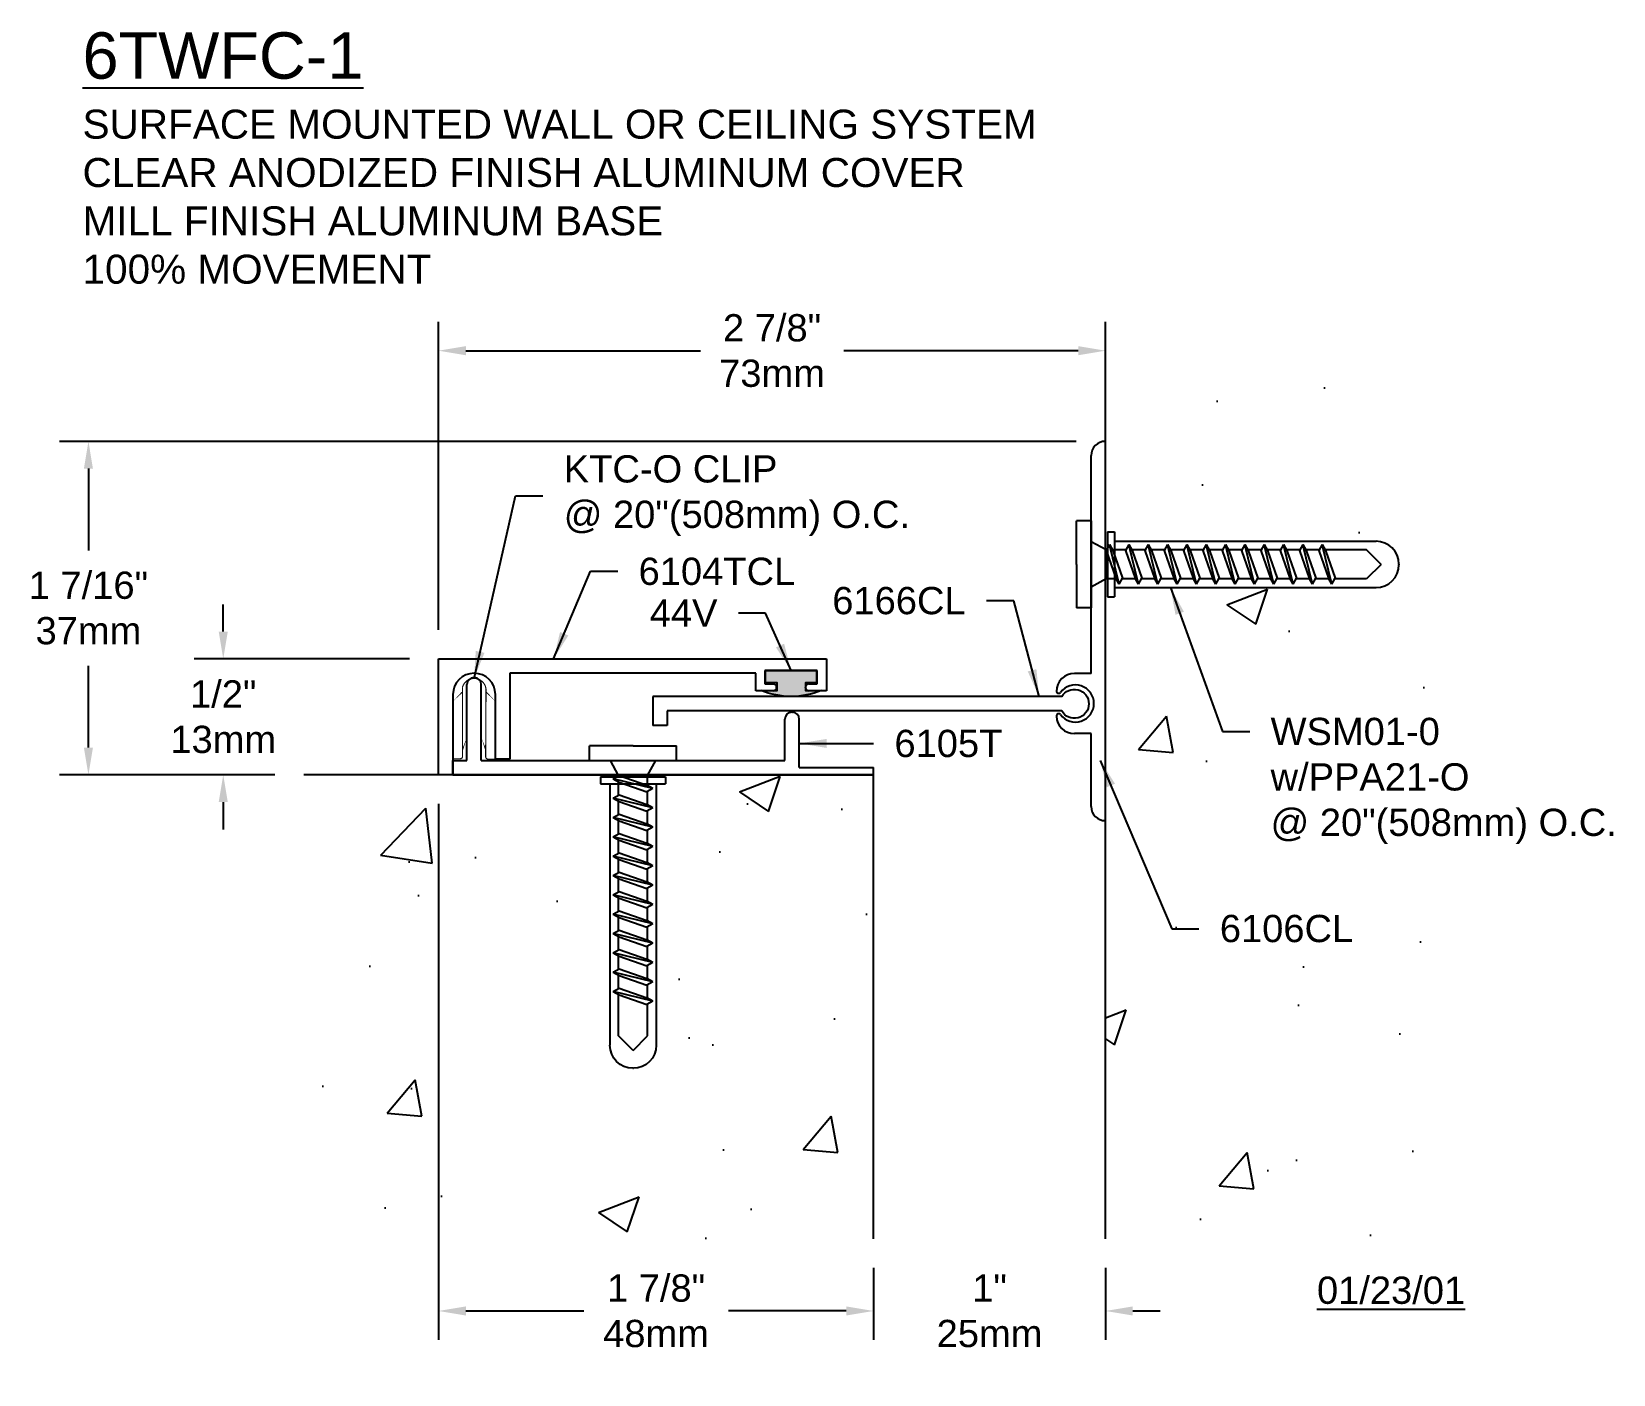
# Model space of a CAD drawing. Header units: inches. Extents: x 3.5 to 10.32, y 0.28 to 6.07.
import ezdxf

# ---------------------------------------------------------------- set-up
doc = ezdxf.new("R2010")
doc.units = ezdxf.units.IN
doc.header["$MEASUREMENT"] = 0
for name, color, linetype in [('Anchors', 4, 'Continuous'), ('Conditions', 1, 'Continuous'), ('Dimensions', 3, 'Continuous'), ('Fillers', 2, 'Continuous'), ('Metals', 7, 'Continuous'), ('Text', 2, 'Continuous')]:
    doc.layers.add(name, color=color, linetype=linetype)
doc.styles.get("Standard").update_dxf_attribs({"font": 'arial.ttf'})
doc.dimstyles.get("Standard").update_dxf_attribs({"dimtxt": 0.1175, "dimasz": 0.1175, "dimexe": 0.125, "dimexo": 0.125, "dimgap": 0.09, "dimtad": 0, "dimtih": 1, "dimtoh": 1, "dimdec": 4, "dimzin": 0, "dimdsep": 46, "dimlunit": 4, "dimtxsty": 'Standard', "dimcen": 0.09, "dimadec": 0, "dimazin": 0, "dimtfac": 1, "dimtdec": 4, "dimtofl": 0, "dimtmove": 0, "dimatfit": 3, "dimfxl": 0, "dimfrac": 2, "dimtolj": 1, "dimtzin": 0, "dimarcsym": 0})

# ---------------------------------------------------------------- blocks, each defined once
blk = doc.blocks.new('6104T')
for p, q in [((-0.062, 0.5), (1.61, 0.5)), ((-0.062, 0), (-0.062, 0.5)), ((1.61, 0.5), (1.61, 0.362)), ((0.092, 0.438), (0.091, 0.438)), ((0.245, 0.438), (0.245, 0.068)), ((1.305, 0.438), (0.245, 0.438)), ((1.305, 0.362), (1.305, 0.438)), ((1.345, 0.45), (1.345, 0.392)), ((1.57, 0.45), (1.345, 0.45)), ((1.57, 0.392), (1.57, 0.45)), ((0, 0.347), (0, 0)), ((0.183, 0.068), (0.183, 0.347)), ((1.381, 0.362), (1.305, 0.362)), ((1.345, 0.392), (1.381, 0.392)), ((1.395, 0.378), (1.395, 0.376)), ((1.52, 0.376), (1.52, 0.378)), ((1.534, 0.392), (1.57, 0.392)), ((1.61, 0.362), (1.534, 0.362)), ((0, 0), (-0.062, 0)), ((0.245, 0.068), (0.183, 0.068))]:
    blk.add_line(p, q)
for centre, radius, start, end in [((0.091, 0.347), 0.091, 90, 180), ((0.092, 0.347), 0.091, 0, 90), ((1.381, 0.378), 0.014, 0, 90), ((1.381, 0.376), 0.014, 270, 0), ((1.534, 0.378), 0.014, 90, 180), ((1.534, 0.376), 0.014, 180, 270)]:
    blk.add_arc(centre, radius, start, end)
blk = doc.blocks.new('6105T')
for p, q in [((-1.723, 0.419), (-1.721, 0.419)), ((-1.753, 0.062), (-1.753, 0.389)), ((-1.691, 0.062), (-1.691, 0.389)), ((-0.382, 0.062), (-0.382, 0.24)), ((-0.352, 0.27), (-0.35, 0.27)), ((-0.32, 0.031), (-0.32, 0.24)), ((-1.813, 0), (-1.813, 0.062)), ((-1.813, 0.062), (-1.753, 0.062)), ((-1.813, 0), (0, 0)), ((-1.691, 0.062), (-0.382, 0.062)), ((-0.32, 0.031), (0, 0.031)), ((0, 0), (0, 0.031))]:
    blk.add_line(p, q)
for centre, start, end in [((-1.723, 0.389), 90, 180), ((-1.721, 0.389), 0, 90), ((-0.352, 0.24), 90, 180), ((-0.35, 0.24), 0, 90)]:
    blk.add_arc(centre, 0.03, start, end)
blk = doc.blocks.new('A$CA341')
for p, q in [((0.1183, 0.1243), (1.8816, 0.1243)), ((1.8816, 0.1243), (1.8816, 0.0003)), ((0.1183, 0.0623), (1.8196, 0.0623)), ((1.8196, 0.0623), (1.8196, 0.0003)), ((1.8196, 0.0003), (1.8816, 0.0003))]:
    blk.add_line(p, q)
blk.add_arc((0.0641, 0.0933), 0.0625, 29.73571, 330.26429)
blk = doc.blocks.new('6166')
blk.add_blockref('A$CA341', (4.7753, 1.6118))
blk = doc.blocks.new('A$CB395')
for p, q in [((0.5602, 0.2121), (0.5582, 0.2121)), ((0.3762, 0.0621), (0.3762, 0.1341)), ((0.6362, 0.0621), (0.6362, 0.1341)), ((0.0012, 0.0001), (0.0012, 0.0011)), ((0.0012, 0.0001), (1.6362, 0.0001)), ((0.0622, 0.0621), (0.3762, 0.0621)), ((0.6362, 0.0621), (1.5752, 0.0621)), ((1.6362, 0.0001), (1.6362, 0.0011))]:
    blk.add_line(p, q)
for centre, radius, start, end in [((0.4542, 0.1341), 0.078, 91.71982, 180), ((0.4521, 0.2021), 0.01, 306.90239, 91.71982), ((0.5602, 0.2021), 0.01, 90, 233.1301), ((0.5582, 0.1341), 0.078, 0, 90), ((0.5062, 0.1301), 0.08, 126.90239, 53.1301), ((0.0622, 0.0011), 0.061, 90, 180), ((1.5752, 0.0011), 0.061, 0, 90)]:
    blk.add_arc(centre, radius, start, end)
blk = doc.blocks.new('6106')
blk.add_blockref('A$CB395', (3.6275, 2.5853))
blk = doc.blocks.new('44v')
blk.add_hatch(color=256).paths.add_polyline_path([(0.1097, 0), (-0.1097, 0), (-0.1097, -0.0529), (-0.0601, -0.0529), (-0.0601, -0.0861), (-0.1301, -0.0861, 0.199136), (0.1315, -0.0861), (0.0615, -0.0861), (0.0615, -0.0537), (0.1097, -0.0537)])
blk.add_lwpolyline([(-0.1301, -0.0861), (-0.0601, -0.0861), (-0.0601, -0.0529), (-0.1097, -0.0529), (-0.1097, 0), (0.1097, 0), (0.1097, -0.0537), (0.0615, -0.0537), (0.0615, -0.0861), (0.1315, -0.0861, -0.199136)], format="xyb", close=True)
blk = doc.blocks.new('A$CB5')
at = {"const_width": 0.005}
for points in [[(0.0414, 0.3126, -0.804927), (0.1426, 0.307, 0.586365)], [(0.0414, 0.3126), (0.0414, 0.0143, -0.414214), (0.0314, 0.0043), (0.003, 0.0043)], [(0.1426, 0.307), (0.1414, 0.013, 0.4154), (0.1514, 0.0029), (0.1834, 0.0029)]]:
    blk.add_lwpolyline(points, format="xyb", dxfattribs=at)
for points in [[(0.0004, 0.2518, 0, 0.005, 0), (0.0397, 0.291, 0.005, 0.005, 0)], [(0.1834, 0.2518, 0, 0.005, 0), (0.1418, 0.294, 0.005, 0.005, 0)], [(0.0604, 0.0966, 0, 0.005, 0), (0.041, 0.0409, 0.005, 0.005, 0)], [(0.1224, 0.0966, 0, 0.005, 0), (0.1418, 0.0409, 0.005, 0.005, 0)]]:
    blk.add_lwpolyline(points, format="xyseb")
blk = doc.blocks.new('tclip')
blk.add_blockref('A$CB5', (3.4326, 2.8233))
blk = doc.blocks.new('WSM01')
for p, q in [((0.0049, 0.063), (-0.1826, 0.063)), ((-0.1826, 0.0005), (-0.1826, 0.063)), ((0.1924, 0.0005), (-0.1826, 0.0005)), ((-0.0576, -0.064), (-0.0929, 0.0005)), ((0.0049, 0.063), (0.1924, 0.063)), ((0.0674, -0.064), (0.1026, 0.0005)), ((0.1924, 0.0005), (0.1924, 0.063)), ((-0.0576, -0.1072), (-0.0576, -0.064)), ((0.0674, -0.064), (-0.0576, -0.064)), ((0.0652, -0.064), (-0.0548, -0.1057)), ((0.0912, -0.0784), (0.0652, -0.064)), ((0.0674, -0.0652), (0.0674, -0.064)), ((-0.0808, -0.1201), (0.0912, -0.0784)), ((-0.0808, -0.1201), (-0.0548, -0.1057)), ((-0.0808, -0.1201), (-0.0548, -0.1345)), ((-0.0576, -0.1906), (-0.0576, -0.1329)), ((0.0652, -0.0928), (-0.0548, -0.1345)), ((0.0912, -0.0784), (0.0652, -0.0928)), ((0.0674, -0.1486), (0.0674, -0.0916)), ((-0.0808, -0.2034), (0.0912, -0.1617)), ((-0.0808, -0.2034), (-0.0548, -0.189)), ((-0.0808, -0.2034), (-0.0548, -0.2178)), ((0.0652, -0.1473), (-0.0548, -0.189)), ((0.0652, -0.1761), (-0.0548, -0.2178)), ((0.0912, -0.1617), (0.0652, -0.1473)), ((0.0912, -0.1617), (0.0652, -0.1761)), ((0.0674, -0.2319), (0.0674, -0.1749)), ((-0.0808, -0.2867), (0.0912, -0.2451)), ((-0.0808, -0.2867), (-0.0548, -0.2723)), ((-0.0576, -0.2739), (-0.0576, -0.2163)), ((0.0652, -0.2307), (-0.0548, -0.2723)), ((0.0652, -0.2595), (-0.0548, -0.3011)), ((0.0912, -0.2451), (0.0652, -0.2307)), ((0.0912, -0.2451), (0.0652, -0.2595)), ((0.0674, -0.3152), (0.0674, -0.2582)), ((-0.0808, -0.2867), (-0.0548, -0.3011)), ((-0.0808, -0.3701), (0.0912, -0.3284)), ((-0.0576, -0.3572), (-0.0576, -0.2996)), ((0.0652, -0.314), (-0.0548, -0.3557)), ((0.0912, -0.3284), (0.0652, -0.314)), ((0.0912, -0.3284), (0.0652, -0.3428)), ((-0.0808, -0.3701), (-0.0548, -0.3557)), ((-0.0808, -0.3701), (-0.0548, -0.3845)), ((-0.0576, -0.4406), (-0.0576, -0.3829)), ((0.0652, -0.3428), (-0.0548, -0.3845)), ((0.0652, -0.3973), (-0.0548, -0.439)), ((0.0912, -0.4117), (0.0652, -0.3973)), ((0.0674, -0.3986), (0.0674, -0.3416)), ((-0.0808, -0.4534), (0.0912, -0.4117)), ((-0.0808, -0.4534), (-0.0548, -0.439)), ((-0.0808, -0.4534), (-0.0548, -0.4678)), ((-0.0576, -0.5239), (-0.0576, -0.4663)), ((0.0652, -0.4261), (-0.0548, -0.4678)), ((0.0912, -0.4117), (0.0652, -0.4261)), ((0.0674, -0.4819), (0.0674, -0.4249)), ((-0.0808, -0.5367), (0.0912, -0.4951)), ((-0.0808, -0.5367), (-0.0548, -0.5223)), ((-0.0808, -0.5367), (-0.0548, -0.5511)), ((0.0652, -0.4807), (-0.0548, -0.5223)), ((0.0652, -0.5095), (-0.0548, -0.5511)), ((0.0912, -0.4951), (0.0652, -0.4807)), ((0.0912, -0.4951), (0.0652, -0.5095)), ((0.0674, -0.5652), (0.0674, -0.5082)), ((-0.0808, -0.6201), (0.0912, -0.5784)), ((-0.0808, -0.6201), (-0.0548, -0.6057)), ((-0.0576, -0.6072), (-0.0576, -0.5496)), ((0.0652, -0.564), (-0.0548, -0.6057)), ((0.0652, -0.5928), (-0.0548, -0.6345)), ((0.0912, -0.5784), (0.0652, -0.564)), ((0.0912, -0.5784), (0.0652, -0.5928)), ((0.0674, -0.6486), (0.0674, -0.5916)), ((-0.0808, -0.6201), (-0.0548, -0.6345)), ((-0.0808, -0.7034), (0.0912, -0.6617)), ((-0.0576, -0.6906), (-0.0576, -0.6329)), ((0.0652, -0.6473), (-0.0548, -0.689)), ((0.0652, -0.6761), (-0.0548, -0.7178)), ((0.0912, -0.6617), (0.0652, -0.6473)), ((0.0912, -0.6617), (0.0652, -0.6761)), ((0.0674, -0.7319), (0.0674, -0.6749)), ((-0.0808, -0.7034), (-0.0548, -0.689)), ((-0.0808, -0.7034), (-0.0548, -0.7178)), ((-0.0808, -0.7867), (0.0912, -0.7451)), ((-0.0576, -0.7739), (-0.0576, -0.7163)), ((0.0652, -0.7307), (-0.0548, -0.7723)), ((0.0912, -0.7451), (0.0652, -0.7307)), ((0.0912, -0.7451), (0.0652, -0.7595)), ((-0.0808, -0.7867), (-0.0548, -0.7723)), ((-0.0808, -0.7867), (-0.0548, -0.8011)), ((-0.0576, -0.8572), (-0.0576, -0.7996)), ((0.0652, -0.7595), (-0.0548, -0.8011)), ((0.0652, -0.814), (-0.0548, -0.8557)), ((0.0912, -0.8284), (0.0652, -0.814)), ((0.0674, -0.8152), (0.0674, -0.7582)), ((-0.0808, -0.8701), (0.0912, -0.8284)), ((-0.0808, -0.8701), (-0.0548, -0.8557)), ((-0.0808, -0.8701), (-0.0548, -0.8845)), ((-0.0576, -0.9406), (-0.0576, -0.8829)), ((0.0652, -0.8428), (-0.0548, -0.8845)), ((0.0912, -0.8284), (0.0652, -0.8428)), ((0.0674, -0.8986), (0.0674, -0.8416)), ((-0.0808, -0.9534), (0.0912, -0.9117)), ((-0.0808, -0.9534), (-0.0548, -0.939)), ((-0.0808, -0.9534), (-0.0548, -0.9678)), ((0.0652, -0.8973), (-0.0548, -0.939)), ((0.0652, -0.9261), (-0.0548, -0.9678)), ((0.0912, -0.9117), (0.0652, -0.8973)), ((0.0912, -0.9117), (0.0652, -0.9261)), ((0.0674, -0.9819), (0.0674, -0.9249)), ((-0.0808, -1.0367), (0.0912, -0.9951)), ((-0.0808, -1.0367), (-0.0548, -1.0223)), ((-0.0576, -1.0239), (-0.0576, -0.9663)), ((0.0652, -0.9807), (-0.0548, -1.0223)), ((0.0652, -1.0095), (-0.0548, -1.0511)), ((0.0912, -0.9951), (0.0652, -0.9807)), ((0.0912, -0.9951), (0.0652, -1.0095)), ((0.0674, -1.187), (0.0674, -1.0082)), ((-0.0808, -1.0367), (-0.0548, -1.0511)), ((-0.0576, -1.187), (-0.0576, -1.0496)), ((0.0049, -1.2495), (-0.0576, -1.187)), ((0.0049, -1.2495), (0.0674, -1.187))]:
    blk.add_line(p, q)
blk = doc.blocks.new('PPA21')
for p, q in [((0.14, 0.03), (-0.14, 0.03)), ((-0.14, 0.03), (-0.14, 0)), ((0.14, 0), (-0.14, 0)), ((-0.1, 0), (-0.1, -1.1279)), ((0.1, 0), (0.1, -1.1279)), ((0.14, 0.03), (0.14, 0)), ((0.001, -1.2269), (-0.001, -1.2269))]:
    blk.add_line(p, q)
for centre, start, end in [((-0.001, -1.1279), 180, 270), ((0.001, -1.1279), 270, 0)]:
    blk.add_arc(centre, 0.099, start, end)
blk = doc.blocks.new('*D12')
at = {"layer": 'Defpoints', "color": 0}
for p in [(7.1307, 0.8689), (8.1307, 0.8689), (7.1307, 0.5578)]:
    blk.add_point(p, dxfattribs=at)
at = {"layer": 'Dimensions', "color": 0, "lineweight": -2}
for p, q in [((7.1307, 0.7439), (7.1307, 0.4328)), ((8.1307, 0.7439), (8.1307, 0.4328)), ((7.0132, 0.5578), (6.8957, 0.5578)), ((8.2482, 0.5578), (8.3657, 0.5578))]:
    blk.add_line(p, q, dxfattribs=at)
at = {"layer": 'Dimensions', "color": 0}
for points in [[(7.0132, 0.5774), (7.0132, 0.5382), (7.1307, 0.5578)], [(8.2482, 0.5774), (8.2482, 0.5382), (8.1307, 0.5578)]]:
    blk.add_solid(points, dxfattribs=at)
at = {"layer": 'Dimensions', "color": 0, "insert": (7.6307, 0.5578), "char_height": 0.1175, "attachment_point": 5}
blk.add_mtext('\\A1;1"\\P25mm', dxfattribs=at)
blk = doc.blocks.new('*D13')
at = {"layer": 'Defpoints', "color": 0}
for p in [(5.2557, 2.8689), (7.1307, 0.8689), (5.2557, 0.5578)]:
    blk.add_point(p, dxfattribs=at)
at = {"layer": 'Dimensions', "color": 0, "lineweight": -2}
for p, q in [((5.2557, 2.7439), (5.2557, 0.4328)), ((7.1307, 0.7439), (7.1307, 0.4328)), ((5.3732, 0.5578), (5.8815, 0.5578)), ((7.0132, 0.5578), (6.5049, 0.5578))]:
    blk.add_line(p, q, dxfattribs=at)
at = {"layer": 'Dimensions', "color": 0}
for points in [[(5.3732, 0.5774), (5.3732, 0.5382), (5.2557, 0.5578)], [(7.0132, 0.5774), (7.0132, 0.5382), (7.1307, 0.5578)]]:
    blk.add_solid(points, dxfattribs=at)
at = {"layer": 'Dimensions', "color": 0, "insert": (6.1932, 0.5578), "char_height": 0.1175, "attachment_point": 5}
blk.add_mtext('\\A1;1 7/8"\\P48mm', dxfattribs=at)
blk = doc.blocks.new('*D14')
at = {"layer": 'Defpoints', "color": 0}
for p in [(5.2557, 3.3689), (4.3274, 2.8689), (4.6747, 2.8689)]:
    blk.add_point(p, dxfattribs=at)
at = {"layer": 'Dimensions', "color": 0, "lineweight": -2}
for p, q in [((4.3274, 3.4864), (4.3274, 3.6039)), ((5.1307, 3.3689), (4.2024, 3.3689)), ((4.5497, 2.8689), (4.2024, 2.8689)), ((4.3274, 2.7514), (4.3274, 2.6339))]:
    blk.add_line(p, q, dxfattribs=at)
at = {"layer": 'Dimensions', "color": 0}
for points in [[(4.3078, 3.4864), (4.347, 3.4864), (4.3274, 3.3689)], [(4.3078, 2.7514), (4.347, 2.7514), (4.3274, 2.8689)]]:
    blk.add_solid(points, dxfattribs=at)
at = {"layer": 'Dimensions', "color": 0, "insert": (4.3274, 3.1189), "char_height": 0.1175, "attachment_point": 5}
blk.add_mtext('\\A1;1/2"\\P13mm', dxfattribs=at)
blk = doc.blocks.new('*D15')
at = {"layer": 'Defpoints', "color": 0}
for p in [(8.1297, 4.3064), (3.7463, 2.8689), (4.6747, 2.8689)]:
    blk.add_point(p, dxfattribs=at)
at = {"layer": 'Dimensions', "color": 0, "lineweight": -2}
for p, q in [((8.0047, 4.3064), (3.6213, 4.3064)), ((3.7463, 4.1889), (3.7463, 3.8366)), ((3.7463, 2.9864), (3.7463, 3.3387)), ((4.5497, 2.8689), (3.6213, 2.8689))]:
    blk.add_line(p, q, dxfattribs=at)
at = {"layer": 'Dimensions', "color": 0}
for points in [[(3.7267, 4.1889), (3.7658, 4.1889), (3.7463, 4.3064)], [(3.7267, 2.9864), (3.7658, 2.9864), (3.7463, 2.8689)]]:
    blk.add_solid(points, dxfattribs=at)
at = {"layer": 'Dimensions', "color": 0, "insert": (3.7463, 3.5876), "char_height": 0.1175, "attachment_point": 5}
blk.add_mtext('\\A1;1 7/16"\\P37mm', dxfattribs=at)
blk = doc.blocks.new('*D16')
at = {"layer": 'Defpoints', "color": 0}
for p in [(5.2557, 4.6973), (8.1307, 4.3064), (5.2557, 3.3689)]:
    blk.add_point(p, dxfattribs=at)
at = {"layer": 'Dimensions', "color": 0, "lineweight": -2}
for p, q in [((5.2557, 3.4939), (5.2557, 4.8223)), ((8.1307, 4.4314), (8.1307, 4.8223)), ((5.3732, 4.6973), (6.3844, 4.6973)), ((8.0132, 4.6973), (7.0021, 4.6973))]:
    blk.add_line(p, q, dxfattribs=at)
at = {"layer": 'Dimensions', "color": 0}
for points in [[(5.3732, 4.7169), (5.3732, 4.6777), (5.2557, 4.6973)], [(8.0132, 4.7169), (8.0132, 4.6777), (8.1307, 4.6973)]]:
    blk.add_solid(points, dxfattribs=at)
at = {"layer": 'Dimensions', "color": 0, "insert": (6.6932, 4.6973), "char_height": 0.1175, "attachment_point": 5}
blk.add_mtext('\\A1;2 7/8"\\P73mm', dxfattribs=at)

msp = doc.modelspace()

# ---------------------------------------------------------------- hatches: boundary and pattern name
at = {"layer": 'Conditions'}
h = msp.add_hatch(dxfattribs=at)
h.set_pattern_fill('AR-CONC', color=256, scale=0.25, style=0)
h.paths.add_polyline_path([(9.60908, 4.65789), (8.13074, 4.65789), (8.13074, 3.83974), (8.13329, 3.83835), (8.13452, 3.83835), (8.13874, 3.84598), (8.13874, 3.91585), (8.16874, 3.91585), (8.16874, 3.87585), (9.29665, 3.87585, -0.4142136), (9.39565, 3.77685), (9.39565, 3.77485, -0.4142136), (9.29665, 3.67585), (8.16874, 3.67585), (8.16874, 3.63585), (8.13874, 3.63585), (8.13874, 3.71335), (8.13329, 3.71335), (8.13074, 3.71196), (8.13074, 0.86885), (9.60908, 0.86885)])
h.paths.add_polyline_path([(7.13074, 2.86885), (6.15813, 2.86885), (6.15674, 2.8663), (6.15674, 2.86085), (6.23424, 2.86085), (6.23424, 2.83085), (6.19424, 2.83085), (6.19424, 1.70294, -0.4142136), (6.09524, 1.60394), (6.09324, 1.60394, -0.4142136), (5.99424, 1.70294), (5.99424, 2.83085), (5.95424, 2.83085), (5.95424, 2.86085), (6.02411, 2.86085), (6.03174, 2.86507), (6.03174, 2.8663), (6.03035, 2.86885), (4.67473, 2.86885), (4.67473, 0.86885), (7.13074, 0.86885)])

# ---------------------------------------------------------------- linework, layer by layer
for points in [[(8.13074, 0.86885), (8.13074, 4.65789)], [(7.13074, 0.86885), (7.13074, 2.86885), (4.67473, 2.86885)]]:
    msp.add_lwpolyline(points, dxfattribs=at)

# ---------------------------------------------------------------- block references
at = {"layer": 'Anchors', "rotation": 89.9999999999999}
for name, p in [('WSM01', (8.06928, 3.77096)), ('PPA21', (8.16874, 3.77585))]:
    msp.add_blockref(name, p, dxfattribs=at)
at = {"layer": 'Anchors'}
msp.add_blockref('tclip', (1.88479, 0.1106), dxfattribs=at)
at = {"layer": 'Anchors', "xscale": -1}
for name, p in [('WSM01', (6.09913, 2.93031)), ('PPA21', (6.09424, 2.83085))]:
    msp.add_blockref(name, p, dxfattribs=at)
at = {"layer": 'Fillers'}
msp.add_blockref('44v', (6.77524, 3.31885), dxfattribs=at)
at = {"layer": 'Metals', "rotation": 90}
msp.add_blockref('6106', (10.71619, -0.95728), dxfattribs=at)
at = {"layer": 'Metals'}
for name, p in [('6104T', (5.31774, 2.86885)), ('6105T', (7.13074, 2.86885))]:
    msp.add_blockref(name, p, dxfattribs=at)
at = {"layer": 'Metals', "xscale": -1}
msp.add_blockref('6166', (12.83551, 1.47003), dxfattribs=at)

# ---------------------------------------------------------------- texts
at = {"layer": 'Text', "insert": (3.72089, 6.06977), "char_height": 0.2, "width": 4.6533798, "attachment_point": 1}
msp.add_mtext('{\\L6TWFC-1\\P\\H0.625x;\\lSURFACE MOUNTED WALL OR CEILING SYSTEM\\PCLEAR ANODIZED FINISH ALUMINUM COVER\\PMILL FINISH ALUMINUM BASE\\P100% MOVEMENT}', dxfattribs=at)
at = {"layer": 'Text', "char_height": 0.1175}
for s, insert, attachment_point in [('KTC-O CLIP\\P@ 20"(508mm) O.C.', (5.79529, 4.07229), 4), ('6104TCL', (6.11787, 3.80509), 1), ('44V', (6.45786, 3.56608), 6), ('\\A1;6166CL', (7.52764, 3.55967), 9), ('WSM01-0\\Pw/PPA21-O\\P@ 20"(508mm) O.C.', (8.8422, 3.11476), 1), ('6105T', (7.22074, 3.0631), 1), ('6106CL', (8.62338, 2.14606), 7), ('{\\L01/23/01}', (9.04223, 0.70595), 1)]:
    msp.add_mtext(s, dxfattribs=dict(at, insert=insert, attachment_point=attachment_point))

# ---------------------------------------------------------------- dimensions: what is measured, and where the dimension line sits
at = {"layer": 'Dimensions'}
for base, p1, p2, text, picture, middle in [((5.25574, 4.69731), (8.13074, 4.30635), (5.25574, 3.36885), '<>\\P73mm', '*D16', (6.69324, 4.69731)), ((5.25574, 0.5578), (7.13074, 0.86885), (5.25574, 2.86885), '<>\\P48mm', '*D13', (6.19324, 0.5578)), ((7.13074, 0.5578), (8.13074, 0.86885), (7.13074, 0.86885), '<>\\P25mm', '*D12', (7.63074, 0.5578))]:
    dim = msp.add_linear_dim(base=base, p1=p1, p2=p2, text=text, dimstyle='Standard', dxfattribs=at)
    dim.commit()
    dim.dimension.update_dxf_attribs({"geometry": picture, "text_midpoint": middle})
for base, p1, text, picture, middle in [((3.74625, 2.86885), (8.12974, 4.30635), '<>\\P37mm', '*D15', (3.74625, 3.5876)), ((4.32741, 2.86885), (5.25574, 3.36885), '<>\\P13mm', '*D14', (4.32741, 3.11885))]:
    dim = msp.add_linear_dim(base=base, p1=p1, p2=(4.67473, 2.86885), angle=90, text=text, dimstyle='Standard', dxfattribs=at)
    dim.commit()
    dim.dimension.update_dxf_attribs({"geometry": picture, "text_midpoint": middle})

# ---------------------------------------------------------------- leaders
at = {"layer": 'Text', "annotation_type": 0, "has_hookline": 1}
for points, hookline_direction, text_width in [([(5.40874, 3.28452), (5.58779, 4.07229), (5.70529, 4.07229)], 0, 1.46963), ([(5.75162, 3.36885), (5.91037, 3.74634), (6.02787, 3.74634)], 0, 0.66324), ([(7.84421, 3.2061), (7.73514, 3.61842), (7.61764, 3.61842)], 1, 0.56297), ([(8.41061, 3.67585), (8.6347, 3.05601), (8.7522, 3.05601)], 0, 1.46963), ([(6.77524, 3.31885), (6.66536, 3.56608), (6.54786, 3.56608)], 1, 0.2887), ([(6.81074, 3.00435), (7.13074, 3.00435)], 0, 0.45597), ([(8.10777, 2.93124), (8.41588, 2.20481), (8.53338, 2.20481)], 0, 0.56297)]:
    msp.add_leader(points, dimstyle='Standard', override={"dimgap": 0.09, "dimtad": 0}, dxfattribs=dict(at, hookline_direction=hookline_direction, text_width=text_width))

doc.saveas('drawing.dxf')
